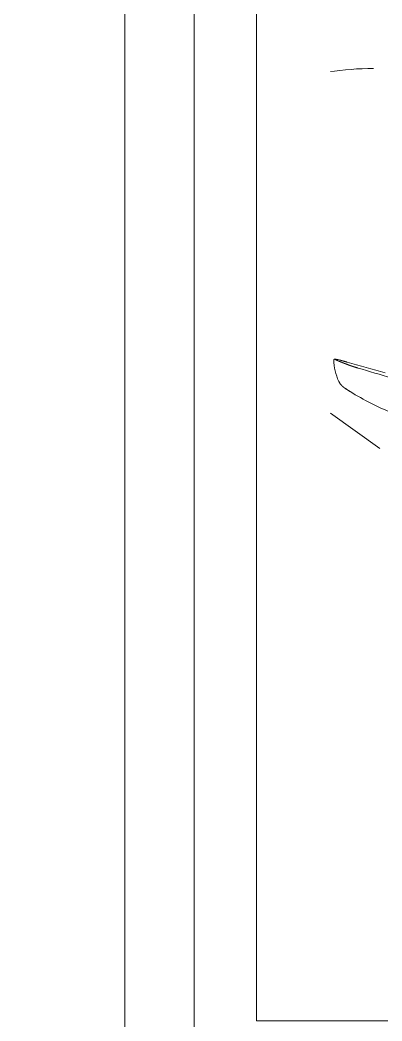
# Model space of a CAD drawing. Header units: metres. Extents: x -17822 to 152406, y -4219 to 19791.
# Drawn here: x 113400.3 to 113504.7, y 2728.2 to 3017.3 of the extents above; entities that cross this region are included whole.
import ezdxf
from ezdxf.xclip import XClip

# ---------------------------------------------------------------- set-up
doc = ezdxf.new("R2010")
doc.units = ezdxf.units.M
doc.header["$LTSCALE"] = 100
doc.header["$MEASUREMENT"] = 0
doc.header["$XCLIPFRAME"] = 0
doc.layers.get('0').update_dxf_attribs({"color": 9, "lineweight": 9})
for name, color, linetype, lineweight in [('04', 9, 'Continuous', 9), ('06B', 9, 'Continuous', 9), ('06D', 9, 'Continuous', 9)]:
    doc.layers.add(name, color=color, linetype=linetype, lineweight=lineweight)

# ---------------------------------------------------------------- blocks, each defined once
blk = doc.blocks.new('p-araba-polo')
blk.add_line((1.2557, 0.8419), (1.8967, 1.7338))
at = {"flags": 128}
blk.add_lwpolyline([(1.5137, 0.9707), (1.5136, 0.9695), (1.5134, 0.9681)], dxfattribs=at)
at = {"extrusion": (0, 0, -1)}
blk.add_arc((-1.2557, 0.8419), 1.0984, 125.7081, 179.024, dxfattribs=at)
for points, degree in [([(1.4496, 0.9605), (1.4386, 0.9555), (1.4345, 0.9495), (1.4302, 0.9441), (1.4257, 0.9363), (1.4202, 0.9276)], 5), ([(1.45, 0.961), (1.4499, 0.9609), (1.4497, 0.9608), (1.4496, 0.9605)], 3), ([(1.4496, 0.9605), (1.4497, 0.9607), (1.4498, 0.9608), (1.4498, 0.9609), (1.4499, 0.9609), (1.45, 0.961)], 5), ([(1.4499, 0.9609), (1.4693, 0.9696), (1.4905, 0.9751), (1.5118, 0.9747)], 3), ([(1.5119, 0.9689), (1.5104, 0.9659), (1.5088, 0.9621), (1.5069, 0.9577), (1.505, 0.9529), (1.5031, 0.948), (1.5011, 0.9429), (1.4991, 0.9376)], 7), ([(1.5108, 0.9561), (1.5101, 0.9537), (1.5094, 0.9511), (1.5087, 0.9484), (1.5079, 0.9456), (1.5071, 0.9428), (1.5063, 0.9399), (1.5054, 0.9369)], 7), ([(1.5134, 0.9681), (1.5131, 0.9657), (1.5123, 0.9616), (1.5108, 0.9563)], 3), ([(1.5119, 0.9747), (1.5141, 0.9734), (1.5135, 0.972), (1.5137, 0.9707)], 3), ([(1.5119, 0.9689), (1.5119, 0.9689), (1.5119, 0.9689), (1.512, 0.9689), (1.512, 0.9689), (1.512, 0.9689)], 5), ([(1.512, 0.9689), (1.512, 0.9689), (1.512, 0.9689), (1.512, 0.9689), (1.5119, 0.9689), (1.5119, 0.9689), (1.5119, 0.9689), (1.5119, 0.9689)], 7), ([(1.5126, 0.9702), (1.5125, 0.97), (1.5124, 0.9698), (1.5123, 0.9697), (1.5122, 0.9695), (1.5121, 0.9693), (1.5121, 0.9691), (1.512, 0.9689)], 7), ([(1.512, 0.9689), (1.5121, 0.9691), (1.5121, 0.9693), (1.5122, 0.9695), (1.5123, 0.9697), (1.5124, 0.9699), (1.5125, 0.97), (1.5126, 0.9702)], 7), ([(1.5126, 0.9702), (1.5129, 0.9708), (1.5132, 0.9712), (1.5134, 0.9714), (1.5136, 0.9714), (1.5137, 0.9712), (1.5137, 0.9707), (1.5136, 0.97)], 7), ([(1.3581, 0.8058), (1.3759, 0.8479), (1.3959, 0.8891), (1.4202, 0.9276)], 3), ([(1.4202, 0.9276), (1.4202, 0.9277), (1.4203, 0.9277), (1.4203, 0.9278)], 3), ([(1.4203, 0.9278), (1.4203, 0.9278), (1.4202, 0.9277), (1.4202, 0.9277), (1.4202, 0.9277), (1.4202, 0.9276)], 5), ([(1.4295, 0.9406), (1.4295, 0.9407), (1.4296, 0.9408), (1.4297, 0.9409)], 3), ([(1.4296, 0.9409), (1.4296, 0.9408), (1.4295, 0.9407), (1.4295, 0.9406)], 3), ([(1.5054, 0.937), (1.4952, 0.9003), (1.4846, 0.8634), (1.474, 0.8265)], 3), ([(1.4882, 0.9052), (1.4901, 0.9113), (1.4914, 0.9158), (1.4931, 0.9211), (1.495, 0.9267), (1.4964, 0.9304), (1.4978, 0.9343), (1.4991, 0.9376)], 7), ([(1.4991, 0.9376), (1.499, 0.9372), (1.4986, 0.9368), (1.4981, 0.9366)], 3), ([(1.4984, 0.9396), (1.4984, 0.9396), (1.4984, 0.9396), (1.4984, 0.9396), (1.4984, 0.9396), (1.4984, 0.9396)], 5), ([(1.4988, 0.937), (1.4989, 0.9372), (1.499, 0.9374), (1.4991, 0.9376)], 3), ([(1.5054, 0.9369), (1.5055, 0.937), (1.5053, 0.9371), (1.5048, 0.9369)], 3), ([(1.4882, 0.9052), (1.4785, 0.8731), (1.4689, 0.8405), (1.4597, 0.8079)], 3), ([(1.4882, 0.9052), (1.4882, 0.9052), (1.4882, 0.9052), (1.4882, 0.9052)], 3), ([(1.4882, 0.9052), (1.4882, 0.9052), (1.4882, 0.9052), (1.4882, 0.9052)], 3)]:
    blk.add_open_spline(points, degree=degree)
for points, knots in [([(1.4494, 0.9597), (1.4494, 0.9597), (1.4494, 0.9597), (1.4494, 0.9597), (1.4494, 0.9597), (1.4494, 0.9597), (1.4494, 0.9597)], [0, 0, 0, 0, 1, 1, 1, 1.000001, 1.000001, 1.000001, 1.000001]), ([(1.4495, 0.9602), (1.4495, 0.9602), (1.4495, 0.9602), (1.4495, 0.9602), (1.4495, 0.9602), (1.4495, 0.9602), (1.4495, 0.9602)], [0, 0, 0, 0, 1, 1, 1, 1, 1, 1, 1]), ([(1.4495, 0.9599), (1.4495, 0.9599), (1.4495, 0.9599), (1.4495, 0.9599), (1.4495, 0.9599), (1.4495, 0.9599), (1.4495, 0.9599)], [0, 0, 0, 0, 1, 1, 1, 1.000001, 1.000001, 1.000001, 1.000001]), ([(1.4495, 0.9599), (1.4495, 0.9599), (1.4495, 0.9599), (1.4495, 0.9599), (1.4495, 0.9599), (1.4495, 0.9599), (1.4495, 0.9599)], [0, 0, 0, 0, 1, 1, 1, 1.000001, 1.000001, 1.000001, 1.000001]), ([(1.4495, 0.9603), (1.4495, 0.9603), (1.4495, 0.9603), (1.4495, 0.9603), (1.4495, 0.9603), (1.4495, 0.9603), (1.4495, 0.9603)], [0, 0, 0, 0, 1, 1, 1, 1, 1, 1, 1]), ([(1.4497, 0.9607), (1.4497, 0.9607), (1.4497, 0.9607), (1.4497, 0.9607), (1.4497, 0.9607), (1.4497, 0.9607), (1.4497, 0.9607)], [0, 0, 0, 0, 1, 1, 1, 1.000001, 1.000001, 1.000001, 1.000001])]:
    blk.add_open_spline(points, degree=3, knots=knots)
blk = doc.blocks.new('pergolecatikati_krtrevizegorunus')
at = {"layer": '06B'}
for points in [[(-830, 1618), (-830, 3), (-800, 3), (-800, 90), (-30, 90), (-30, 3), (0, 3), (0, 1618), (-30, 1618), (-30, 1550), (-800, 1550), (-800, 1618)], [(-30, 180), (-30, 110), (-800, 110), (-800, 180)]]:
    blk.add_lwpolyline(points, close=True, dxfattribs=at)
blk = doc.blocks.new('p-cati_vw')
at = {"layer": '06D'}
blk.add_lwpolyline([(555.51, -2760), (555.51, -3010), (55.51, -3010), (55.51, -2760)], close=True, dxfattribs=at)
at = {"layer": '04'}
ref = blk.add_blockref('p-araba-polo', (515.75, -2890.19), dxfattribs=dict(at, xscale=100, yscale=100, zscale=100, rotation=180.0000000001082))
XClip(ref).set_block_clipping_path([(-0.0924763951, -0.9835002962), (4.0650970395, 0.9845199444)])
at = {"layer": '06B', "rotation": 1.082915e-10}
blk.add_blockref('pergolecatikati_krtrevizegorunus', (890.51, -3138), dxfattribs=at)

msp = doc.modelspace()

# ---------------------------------------------------------------- block references
at = {"layer": '06D', "rotation": 269.9999999998917}
msp.add_blockref('p-cati_vw', (116478.49, 3283.68), dxfattribs=at)

doc.saveas('drawing.dxf')
